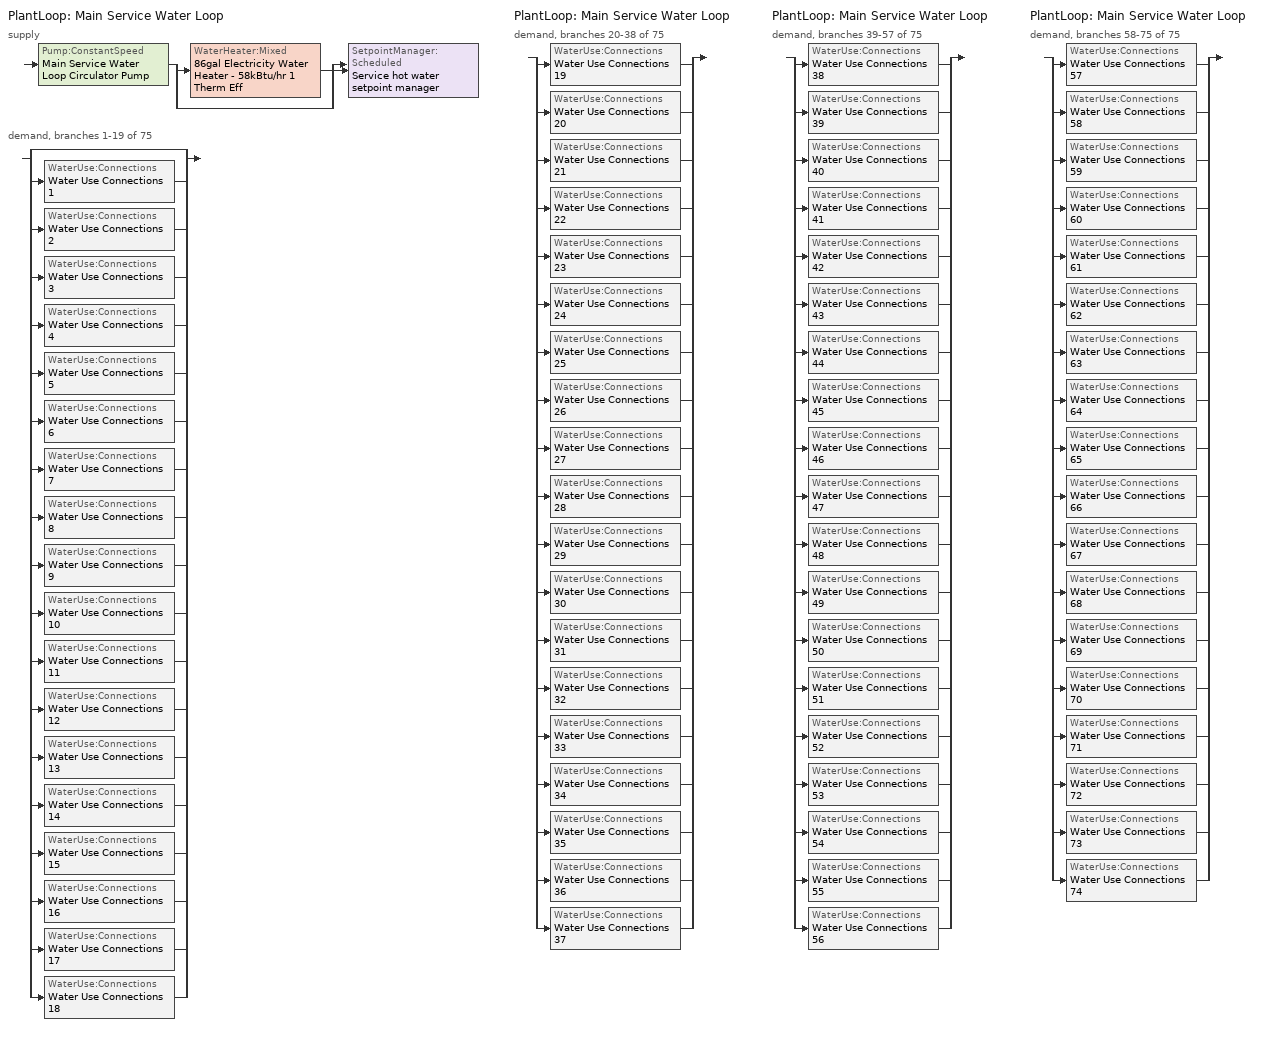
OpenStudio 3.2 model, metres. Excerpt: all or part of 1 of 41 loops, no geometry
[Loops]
PlantLoop 'Main Service Water Loop'
 supply: Pump:ConstantSpeed 'Main Service Water Loop Circulator Pump' > split
  | WaterHeater:Mixed '86gal Electricity Water Heater - 58kBtu/hr 1 Therm Eff'
  | bypass
  join > SetpointManager:Scheduled 'Service hot water setpoint manager'
 demand, branches 1-19 of 75: split
  | bypass
  | WaterUse:Connections 'Water Use Connections 1'
  | WaterUse:Connections 'Water Use Connections 2'
  | WaterUse:Connections 'Water Use Connections 3'
  | WaterUse:Connections 'Water Use Connections 4'
  | WaterUse:Connections 'Water Use Connections 5'
  | WaterUse:Connections 'Water Use Connections 6'
  | WaterUse:Connections 'Water Use Connections 7'
  | WaterUse:Connections 'Water Use Connections 8'
  | WaterUse:Connections 'Water Use Connections 9'
  | WaterUse:Connections 'Water Use Connections 10'
  | WaterUse:Connections 'Water Use Connections 11'
  | WaterUse:Connections 'Water Use Connections 12'
  | WaterUse:Connections 'Water Use Connections 13'
  | WaterUse:Connections 'Water Use Connections 14'
  | WaterUse:Connections 'Water Use Connections 15'
  | WaterUse:Connections 'Water Use Connections 16'
  | WaterUse:Connections 'Water Use Connections 17'
  | WaterUse:Connections 'Water Use Connections 18'
PlantLoop 'Main Service Water Loop'
 demand, branches 20-38 of 75: split
  | WaterUse:Connections 'Water Use Connections 19'
  | WaterUse:Connections 'Water Use Connections 20'
  | WaterUse:Connections 'Water Use Connections 21'
  | WaterUse:Connections 'Water Use Connections 22'
  | WaterUse:Connections 'Water Use Connections 23'
  | WaterUse:Connections 'Water Use Connections 24'
  | WaterUse:Connections 'Water Use Connections 25'
  | WaterUse:Connections 'Water Use Connections 26'
  | WaterUse:Connections 'Water Use Connections 27'
  | WaterUse:Connections 'Water Use Connections 28'
  | WaterUse:Connections 'Water Use Connections 29'
  | WaterUse:Connections 'Water Use Connections 30'
  | WaterUse:Connections 'Water Use Connections 31'
  | WaterUse:Connections 'Water Use Connections 32'
  | WaterUse:Connections 'Water Use Connections 33'
  | WaterUse:Connections 'Water Use Connections 34'
  | WaterUse:Connections 'Water Use Connections 35'
  | WaterUse:Connections 'Water Use Connections 36'
  | WaterUse:Connections 'Water Use Connections 37'
PlantLoop 'Main Service Water Loop'
 demand, branches 39-57 of 75: split
  | WaterUse:Connections 'Water Use Connections 38'
  | WaterUse:Connections 'Water Use Connections 39'
  | WaterUse:Connections 'Water Use Connections 40'
  | WaterUse:Connections 'Water Use Connections 41'
  | WaterUse:Connections 'Water Use Connections 42'
  | WaterUse:Connections 'Water Use Connections 43'
  | WaterUse:Connections 'Water Use Connections 44'
  | WaterUse:Connections 'Water Use Connections 45'
  | WaterUse:Connections 'Water Use Connections 46'
  | WaterUse:Connections 'Water Use Connections 47'
  | WaterUse:Connections 'Water Use Connections 48'
  | WaterUse:Connections 'Water Use Connections 49'
  | WaterUse:Connections 'Water Use Connections 50'
  | WaterUse:Connections 'Water Use Connections 51'
  | WaterUse:Connections 'Water Use Connections 52'
  | WaterUse:Connections 'Water Use Connections 53'
  | WaterUse:Connections 'Water Use Connections 54'
  | WaterUse:Connections 'Water Use Connections 55'
  | WaterUse:Connections 'Water Use Connections 56'
PlantLoop 'Main Service Water Loop'
 demand, branches 58-75 of 75: split
  | WaterUse:Connections 'Water Use Connections 57'
  | WaterUse:Connections 'Water Use Connections 58'
  | WaterUse:Connections 'Water Use Connections 59'
  | WaterUse:Connections 'Water Use Connections 60'
  | WaterUse:Connections 'Water Use Connections 61'
  | WaterUse:Connections 'Water Use Connections 62'
  | WaterUse:Connections 'Water Use Connections 63'
  | WaterUse:Connections 'Water Use Connections 64'
  | WaterUse:Connections 'Water Use Connections 65'
  | WaterUse:Connections 'Water Use Connections 66'
  | WaterUse:Connections 'Water Use Connections 67'
  | WaterUse:Connections 'Water Use Connections 68'
  | WaterUse:Connections 'Water Use Connections 69'
  | WaterUse:Connections 'Water Use Connections 70'
  | WaterUse:Connections 'Water Use Connections 71'
  | WaterUse:Connections 'Water Use Connections 72'
  | WaterUse:Connections 'Water Use Connections 73'
  | WaterUse:Connections 'Water Use Connections 74'
[PlantLoop]
Main Service Water Loop: Glycol Concentration=0; Maximum Loop Temperature {C}=60; Minimum Loop Temperature {C}=10; Plant Loop Volume {m3}=Autocalculate; Load Distribution Scheme=Optimal
[Sizing:Plant]
Main Service Water Loop: Loop Type=Heating; Design Loop Exit Temperature {C}=60; Loop Design Temperature Difference {deltaC}=5; Sizing Option=NonCoincident; Zone Timesteps in Averaging Window=1; Coincident Sizing Factor Mode=None
[SetpointManager:Scheduled]
Service hot water setpoint manager: Control Variable=Temperature; Schedule=Service Water Loop Temp - 140F
[Pump:ConstantSpeed]
Main Service Water Loop Circulator Pump: Rated Flow Rate {m3/s}=autosize; Rated Pump Head {Pa}=72039.3; Rated Power Consumption {W}=autosize; Motor Efficiency=0.7; Fraction of Motor Inefficiencies to Fluid Stream=0; Pump Control Type=Intermittent; Design Power Sizing Method=PowerPerFlowPerPressure; Design Electric Power per Unit Flow Rate {W/(m3/s)}=348701.1; Design Shaft Power per Unit Flow Rate per Unit Head {W-s/m3-Pa}=1.28205
[WaterHeater:Mixed]
86gal Electricity Water Heater - 58kBtu/hr 1 Therm Eff: Tank Volume {m3}=0.32496; Setpoint Temperature Schedule=Service Water Loop Temp - 140F; Deadband Temperature Difference {deltaC}=2; Maximum Temperature Limit {C}=60; Heater Control Type=Cycle; Heater Maximum Capacity {W}=16979.2; Heater Fuel Type=Electricity; Heater Thermal Efficiency=1; Off Cycle Parasitic Fuel Consumption Rate {W}=45.7902; Off Cycle Parasitic Fuel Type=Electricity; Off Cycle Parasitic Heat Fraction to Tank=0.8; On Cycle Parasitic Fuel Consumption Rate {W}=45.7902; On Cycle Parasitic Fuel Type=Electricity; On Cycle Parasitic Heat Fraction to Tank=0; Ambient Temperature Indicator=Schedule; Ambient Temperature Schedule=Water Heater Ambient Temp Schedule - 70.0f; Off Cycle Loss Coefficient to Ambient Temperature {W/K}=2.59457; On Cycle Loss Coefficient to Ambient Temperature {W/K}=2.59457; Use Side Effectiveness=1; Source Side Effectiveness=1; Use Side Design Flow Rate {m3/s}=autosize; Source Side Design Flow Rate {m3/s}=autosize; Indirect Water Heating Recovery Time {hr}=1.5; Source Side Flow Control Mode=IndirectHeatPrimarySetpoint
[WaterHeater:Sizing]
86gal Electricity Water Heater - 58kBtu/hr 1 Therm Eff: Design Mode=PeakDraw; Time Storage Can Meet Peak Draw {hr}=0.538503; Time for Tank Recovery {hr}=0; Nominal Tank Volume for Autosizing Plant Connections {m3}=1
[WaterUse:Connections] Drain Water Heat Exchanger Type=None; Drain Water Heat Exchanger Destination=Plant
Name | Water Use Equipment Name 1
Water Use Connections 1 | Floor 1 anesthesia Service Water Use 0.01gal/min
Water Use Connections 2 | Floor 1 bio haz Service Water Use 0.0gal/min
Water Use Connections 3 | Floor 1 cafe Service Water Use 0.03gal/min
Water Use Connections 4 | Floor 1 clean Service Water Use 0.0gal/min
Water Use Connections 5 | Floor 1 clean work Service Water Use 0.0gal/min
Water Use Connections 6 | Floor 1 dictation Service Water Use 0.0gal/min
Water Use Connections 7 | Floor 1 dressing room Service Water Use 0.0gal/min
Water Use Connections 8 | Floor 1 humid Service Water Use 0.0gal/min
Water Use Connections 9 | Floor 1 it room Service Water Use 0.0gal/min
Water Use Connections 10 | Floor 1 lounge Service Water Use 0.02gal/min
Water Use Connections 11 | Floor 1 med gas Service Water Use 0.0gal/min
Water Use Connections 12 | Floor 1 mri control room Service Water Use 0.01gal/min
Water Use Connections 13 | Floor 1 mri room Service Water Use 0.02gal/min
Water Use Connections 14 | Floor 1 nourishment Service Water Use 0.0gal/min
Water Use Connections 15 | Floor 1 nurse janitor Service Water Use 0.0gal/min
Water Use Connections 16 | Floor 1 nurse station Service Water Use 0.0gal/min
Water Use Connections 17 | Floor 1 office Service Water Use 0.02gal/min
Water Use Connections 18 | Floor 1 operating room 1 Service Water Use 0.05gal/min
Water Use Connections 19 | Floor 1 operating room 2 Service Water Use 0.06gal/min
Water Use Connections 20 | Floor 1 operating room 3 Service Water Use 0.06gal/min
Water Use Connections 21 | Floor 1 pre-op room 1 Service Water Use 0.01gal/min
Water Use Connections 22 | Floor 1 pre-op room 2 Service Water Use 0.01gal/min
Water Use Connections 23 | Floor 1 procedure room Service Water Use 0.03gal/min
Water Use Connections 24 | Floor 1 reception Service Water Use 0.04gal/min
Water Use Connections 25 | Floor 1 recovery room Service Water Use 0.04gal/min
Water Use Connections 26 | Floor 1 scheduling Service Water Use 0.0gal/min
Water Use Connections 27 | Floor 1 soil Service Water Use 0.0gal/min
Water Use Connections 28 | Floor 1 soil hold Service Water Use 0.0gal/min
Water Use Connections 29 | Floor 1 soil work Service Water Use 0.0gal/min
Water Use Connections 30 | Floor 1 step down Service Water Use 0.01gal/min
Water Use Connections 31 | Floor 1 sterile storage Service Water Use 0.01gal/min
Water Use Connections 32 | Floor 1 storage Service Water Use 0.02gal/min
Water Use Connections 33 | Floor 1 sub-sterile Service Water Use 0.0gal/min
Water Use Connections 34 | Floor 1 utility janitor Service Water Use 0.0gal/min
Water Use Connections 35 | Floor 1 utility room Service Water Use 0.01gal/min
Water Use Connections 36 | Floor 2 conference Service Water Use 0.02gal/min
Water Use Connections 37 | Floor 2 dictation Service Water Use 0.0gal/min
Water Use Connections 38 | Floor 2 exam 1 Service Water Use 0.01gal/min
Water Use Connections 39 | Floor 2 exam 2 Service Water Use 0.02gal/min
Water Use Connections 40 | Floor 2 exam 3 Service Water Use 0.03gal/min
Water Use Connections 41 | Floor 2 exam 4 Service Water Use 0.0gal/min
Water Use Connections 42 | Floor 2 exam 5 Service Water Use 0.01gal/min
Water Use Connections 43 | Floor 2 exam 6 Service Water Use 0.01gal/min
Water Use Connections 44 | Floor 2 exam 7 Service Water Use 0.03gal/min
Water Use Connections 45 | Floor 2 exam 8 Service Water Use 0.01gal/min
Water Use Connections 46 | Floor 2 exam 9 Service Water Use 0.01gal/min
Water Use Connections 47 | Floor 2 janitor Service Water Use 0.0gal/min
Water Use Connections 48 | Floor 2 lounge Service Water Use 0.0gal/min
Water Use Connections 49 | Floor 2 nurse station 1 Service Water Use 0.0gal/min
Water Use Connections 50 | Floor 2 nurse station 2 Service Water Use 0.0gal/min
Water Use Connections 51 | Floor 2 office Service Water Use 0.02gal/min
Water Use Connections 52 | Floor 2 reception Service Water Use 0.07gal/min
Water Use Connections 53 | Floor 2 scheduling 1 Service Water Use 0.01gal/min
Water Use Connections 54 | Floor 2 scheduling 2 Service Water Use 0.01gal/min
Water Use Connections 55 | Floor 2 storage 1 Service Water Use 0.0gal/min
Water Use Connections 56 | Floor 2 storage 2 Service Water Use 0.0gal/min
Water Use Connections 57 | Floor 2 storage 3 Service Water Use 0.0gal/min
Water Use Connections 58 | Floor 2 utility Service Water Use 0.0gal/min
Water Use Connections 59 | Floor 2 work Service Water Use 0.06gal/min
Water Use Connections 60 | Floor 2 x-ray Service Water Use 0.03gal/min
Water Use Connections 61 | Floor 3 dressing room Service Water Use 0.0gal/min
Water Use Connections 62 | Floor 3 humid Service Water Use 0.0gal/min
Water Use Connections 63 | Floor 3 janitor Service Water Use 0.0gal/min
Water Use Connections 64 | Floor 3 lounge Service Water Use 0.04gal/min
Water Use Connections 65 | Floor 3 office Service Water Use 0.11gal/min
Water Use Connections 66 | Floor 3 physical therapy 1 Service Water Use 0.02gal/min
Water Use Connections 67 | Floor 3 physical therapy 2 Service Water Use 0.01gal/min
Water Use Connections 68 | Floor 3 storage 1 Service Water Use 0.0gal/min
Water Use Connections 69 | Floor 3 storage 2 Service Water Use 0.0gal/min
Water Use Connections 70 | Floor 3 treatment Service Water Use 0.02gal/min
Water Use Connections 71 | Floor 3 undeveloped 1 Service Water Use 0.05gal/min
Water Use Connections 72 | Floor 3 undeveloped 2 Service Water Use 0.03gal/min
Water Use Connections 73 | Floor 3 utility Service Water Use 0.01gal/min
Water Use Connections 74 | Floor 3 work Service Water Use 0.02gal/min
[WaterUse:Equipment:Definition]
Name | Peak Flow Rate {m3/s} | Target Temperature Schedule | Sensible Fraction Schedule | Latent Fraction Schedule
Floor 1 anesthesia Service Water Use Def 0.01gal/min | 8.10126e-07 | Schedule Ruleset 5 | Schedule Ruleset 3 | Schedule Ruleset 4
Floor 1 bio haz Service Water Use Def 0.0gal/min | 8.4013e-08 | Schedule Ruleset 8 | Schedule Ruleset 6 | Schedule Ruleset 7
Floor 1 cafe Service Water Use Def 0.03gal/min | 1.88703e-06 | Schedule Ruleset 11 | Schedule Ruleset 9 | Schedule Ruleset 10
Floor 1 clean Service Water Use Def 0.0gal/min | 1.89214e-07 | Schedule Ruleset 14 | Schedule Ruleset 12 | Schedule Ruleset 13
Floor 1 clean work Service Water Use Def 0.0gal/min | 2.4778e-07 | Schedule Ruleset 17 | Schedule Ruleset 15 | Schedule Ruleset 16
Floor 1 dictation Service Water Use Def 0.0gal/min | 2.83359e-07 | Schedule Ruleset 20 | Schedule Ruleset 18 | Schedule Ruleset 19
Floor 1 dressing room Service Water Use Def 0.0gal/min | 1.012e-07 | Schedule Ruleset 23 | Schedule Ruleset 21 | Schedule Ruleset 22
Floor 1 humid Service Water Use Def 0.0gal/min | 1.2144e-07 | Schedule Ruleset 26 | Schedule Ruleset 24 | Schedule Ruleset 25
Floor 1 it room Service Water Use Def 0.0gal/min | 2.51875e-07 | Schedule Ruleset 29 | Schedule Ruleset 27 | Schedule Ruleset 28
Floor 1 lounge Service Water Use Def 0.02gal/min | 1.08006e-06 | Schedule Ruleset 32 | Schedule Ruleset 30 | Schedule Ruleset 31
Floor 1 med gas Service Water Use Def 0.0gal/min | 8.4013e-08 | Schedule Ruleset 35 | Schedule Ruleset 33 | Schedule Ruleset 34
Floor 1 mri control room Service Water Use Def 0.01gal/min | 3.77812e-07 | Schedule Ruleset 38 | Schedule Ruleset 36 | Schedule Ruleset 37
Floor 1 mri room Service Water Use Def 0.02gal/min | 9.89509e-07 | Schedule Ruleset 41 | Schedule Ruleset 39 | Schedule Ruleset 40
Floor 1 nourishment Service Water Use Def 0.0gal/min | 2.05315e-07 | Schedule Ruleset 44 | Schedule Ruleset 42 | Schedule Ruleset 43
Floor 1 nurse janitor Service Water Use Def 0.0gal/min | 8.10125e-08 | Schedule Ruleset 47 | Schedule Ruleset 45 | Schedule Ruleset 46
Floor 1 nurse station Service Water Use Def 0.0gal/min | 2.94435e-07 | Schedule Ruleset 50 | Schedule Ruleset 48 | Schedule Ruleset 49
Floor 1 office Service Water Use Def 0.02gal/min | 1.08621e-06 | Schedule Ruleset 53 | Schedule Ruleset 51 | Schedule Ruleset 52
Floor 1 operating room 1 Service Water Use Def 0.05gal/min | 3.45054e-06 | Schedule Ruleset 56 | Schedule Ruleset 54 | Schedule Ruleset 55
Floor 1 operating room 2 Service Water Use Def 0.06gal/min | 3.60056e-06 | Schedule Ruleset 59 | Schedule Ruleset 57 | Schedule Ruleset 58
Floor 1 operating room 3 Service Water Use Def 0.06gal/min | 3.57055e-06 | Schedule Ruleset 62 | Schedule Ruleset 60 | Schedule Ruleset 61
Floor 1 pre-op room 1 Service Water Use Def 0.01gal/min | 4.25039e-07 | Schedule Ruleset 65 | Schedule Ruleset 63 | Schedule Ruleset 64
Floor 1 pre-op room 2 Service Water Use Def 0.01gal/min | 7.60123e-07 | Schedule Ruleset 68 | Schedule Ruleset 66 | Schedule Ruleset 67
Floor 1 procedure room Service Water Use Def 0.03gal/min | 2.13783e-06 | Schedule Ruleset 71 | Schedule Ruleset 69 | Schedule Ruleset 70
Floor 1 reception Service Water Use Def 0.04gal/min | 2.29435e-06 | Schedule Ruleset 74 | Schedule Ruleset 72 | Schedule Ruleset 73
Floor 1 recovery room Service Water Use Def 0.04gal/min | 2.42879e-06 | Schedule Ruleset 77 | Schedule Ruleset 75 | Schedule Ruleset 76
Floor 1 scheduling Service Water Use Def 0.0gal/min | 2.67617e-07 | Schedule Ruleset 80 | Schedule Ruleset 78 | Schedule Ruleset 79
Floor 1 soil Service Water Use Def 0.0gal/min | 1.89214e-07 | Schedule Ruleset 83 | Schedule Ruleset 81 | Schedule Ruleset 82
Floor 1 soil hold Service Water Use Def 0.0gal/min | 8.40951e-08 | Schedule Ruleset 86 | Schedule Ruleset 84 | Schedule Ruleset 85
Floor 1 soil work Service Water Use Def 0.0gal/min | 2.70306e-07 | Schedule Ruleset 89 | Schedule Ruleset 87 | Schedule Ruleset 88
Floor 1 step down Service Water Use Def 0.01gal/min | 9.0005e-07 | Schedule Ruleset 92 | Schedule Ruleset 90 | Schedule Ruleset 91
Floor 1 sterile storage Service Water Use Def 0.01gal/min | 5.94092e-07 | Schedule Ruleset 95 | Schedule Ruleset 93 | Schedule Ruleset 94
Floor 1 storage Service Water Use Def 0.02gal/min | 1.38021e-06 | Schedule Ruleset 98 | Schedule Ruleset 96 | Schedule Ruleset 97
Floor 1 sub-sterile Service Water Use Def 0.0gal/min | 2.94046e-07 | Schedule Ruleset 101 | Schedule Ruleset 99 | Schedule Ruleset 100
Floor 1 utility janitor Service Water Use Def 0.0gal/min | 6.30098e-08 | Schedule Ruleset 104 | Schedule Ruleset 102 | Schedule Ruleset 103
Floor 1 utility room Service Water Use Def 0.01gal/min | 5.40084e-07 | Schedule Ruleset 107 | Schedule Ruleset 105 | Schedule Ruleset 106
Floor 2 conference Service Water Use Def 0.02gal/min | 1.51454e-06 | Schedule Ruleset 110 | Schedule Ruleset 108 | Schedule Ruleset 109
Floor 2 dictation Service Water Use Def 0.0gal/min | 1.57422e-07 | Schedule Ruleset 113 | Schedule Ruleset 111 | Schedule Ruleset 112
Floor 2 exam 1 Service Water Use Def 0.01gal/min | 8.09598e-07 | Schedule Ruleset 116 | Schedule Ruleset 114 | Schedule Ruleset 115
Floor 2 exam 2 Service Water Use Def 0.02gal/min | 1.2144e-06 | Schedule Ruleset 119 | Schedule Ruleset 117 | Schedule Ruleset 118
Floor 2 exam 3 Service Water Use Def 0.03gal/min | 1.6192e-06 | Schedule Ruleset 122 | Schedule Ruleset 120 | Schedule Ruleset 121
Floor 2 exam 4 Service Water Use Def 0.0gal/min | 1.88906e-07 | Schedule Ruleset 125 | Schedule Ruleset 123 | Schedule Ruleset 124
Floor 2 exam 5 Service Water Use Def 0.01gal/min | 7.87109e-07 | Schedule Ruleset 128 | Schedule Ruleset 126 | Schedule Ruleset 127
Floor 2 exam 6 Service Water Use Def 0.01gal/min | 5.05999e-07 | Schedule Ruleset 131 | Schedule Ruleset 129 | Schedule Ruleset 130
Floor 2 exam 7 Service Water Use Def 0.03gal/min | 1.78112e-06 | Schedule Ruleset 134 | Schedule Ruleset 132 | Schedule Ruleset 133
Floor 2 exam 8 Service Water Use Def 0.01gal/min | 6.07199e-07 | Schedule Ruleset 137 | Schedule Ruleset 135 | Schedule Ruleset 136
Floor 2 exam 9 Service Water Use Def 0.01gal/min | 8.90558e-07 | Schedule Ruleset 140 | Schedule Ruleset 138 | Schedule Ruleset 139
Floor 2 janitor Service Water Use Def 0.0gal/min | 9.45146e-08 | Schedule Ruleset 143 | Schedule Ruleset 141 | Schedule Ruleset 142
Floor 2 lounge Service Water Use Def 0.0gal/min | 2.40013e-07 | Schedule Ruleset 146 | Schedule Ruleset 144 | Schedule Ruleset 145
Floor 2 nurse station 1 Service Water Use Def 0.0gal/min | 1.69216e-07 | Schedule Ruleset 149 | Schedule Ruleset 147 | Schedule Ruleset 148
Floor 2 nurse station 2 Service Water Use Def 0.0gal/min | 2.03059e-07 | Schedule Ruleset 152 | Schedule Ruleset 150 | Schedule Ruleset 151
Floor 2 office Service Water Use Def 0.02gal/min | 1.25937e-06 | Schedule Ruleset 155 | Schedule Ruleset 153 | Schedule Ruleset 154
Floor 2 reception Service Water Use Def 0.07gal/min | 4.43545e-06 | Schedule Ruleset 158 | Schedule Ruleset 156 | Schedule Ruleset 157
Floor 2 scheduling 1 Service Water Use Def 0.01gal/min | 7.28638e-07 | Schedule Ruleset 161 | Schedule Ruleset 159 | Schedule Ruleset 160
Floor 2 scheduling 2 Service Water Use Def 0.01gal/min | 7.69118e-07 | Schedule Ruleset 164 | Schedule Ruleset 162 | Schedule Ruleset 163
Floor 2 storage 1 Service Water Use Def 0.0gal/min | 8.4013e-08 | Schedule Ruleset 167 | Schedule Ruleset 165 | Schedule Ruleset 166
Floor 2 storage 2 Service Water Use Def 0.0gal/min | 1.80028e-07 | Schedule Ruleset 170 | Schedule Ruleset 168 | Schedule Ruleset 169
Floor 2 storage 3 Service Water Use Def 0.0gal/min | 2.16033e-07 | Schedule Ruleset 173 | Schedule Ruleset 171 | Schedule Ruleset 172
Floor 2 utility Service Water Use Def 0.0gal/min | 1.89029e-07 | Schedule Ruleset 176 | Schedule Ruleset 174 | Schedule Ruleset 175
Floor 2 work Service Water Use Def 0.06gal/min | 3.80061e-06 | Schedule Ruleset 179 | Schedule Ruleset 177 | Schedule Ruleset 178
Floor 2 x-ray Service Water Use Def 0.03gal/min | 2.024e-06 | Schedule Ruleset 182 | Schedule Ruleset 180 | Schedule Ruleset 181
Floor 3 dressing room Service Water Use Def 0.0gal/min | 9.44531e-08 | Schedule Ruleset 185 | Schedule Ruleset 183 | Schedule Ruleset 184
Floor 3 humid Service Water Use Def 0.0gal/min | 2.42879e-07 | Schedule Ruleset 188 | Schedule Ruleset 186 | Schedule Ruleset 187
Floor 3 janitor Service Water Use Def 0.0gal/min | 9.45146e-08 | Schedule Ruleset 191 | Schedule Ruleset 189 | Schedule Ruleset 190
Floor 3 lounge Service Water Use Def 0.04gal/min | 2.27713e-06 | Schedule Ruleset 194 | Schedule Ruleset 192 | Schedule Ruleset 193
Floor 3 office Service Water Use Def 0.11gal/min | 6.82761e-06 | Schedule Ruleset 197 | Schedule Ruleset 195 | Schedule Ruleset 196
Floor 3 physical therapy 1 Service Water Use Def 0.02gal/min | 1.46654e-06 | Schedule Ruleset 200 | Schedule Ruleset 198 | Schedule Ruleset 199
Floor 3 physical therapy 2 Service Water Use Def 0.01gal/min | 6.67838e-07 | Schedule Ruleset 203 | Schedule Ruleset 201 | Schedule Ruleset 202
Floor 3 storage 1 Service Water Use Def 0.0gal/min | 1.62025e-07 | Schedule Ruleset 206 | Schedule Ruleset 204 | Schedule Ruleset 205
Floor 3 storage 2 Service Water Use Def 0.0gal/min | 1.2602e-07 | Schedule Ruleset 209 | Schedule Ruleset 207 | Schedule Ruleset 208
Floor 3 treatment Service Water Use Def 0.02gal/min | 1.07047e-06 | Schedule Ruleset 212 | Schedule Ruleset 210 | Schedule Ruleset 211
Floor 3 undeveloped 1 Service Water Use Def 0.05gal/min | 3.40253e-06 | Schedule Ruleset 215 | Schedule Ruleset 213 | Schedule Ruleset 214
Floor 3 undeveloped 2 Service Water Use Def 0.03gal/min | 1.72827e-06 | Schedule Ruleset 218 | Schedule Ruleset 216 | Schedule Ruleset 217
Floor 3 utility Service Water Use Def 0.01gal/min | 3.2405e-07 | Schedule Ruleset 221 | Schedule Ruleset 219 | Schedule Ruleset 220
Floor 3 work Service Water Use Def 0.02gal/min | 1.29086e-06 | Schedule Ruleset 224 | Schedule Ruleset 222 | Schedule Ruleset 223
[WaterUse:Equipment]
Name | Water Use Equipment Definition | Space | Flow Rate Fraction Schedule
Floor 1 anesthesia Service Water Use 0.01gal/min | Floor 1 anesthesia Service Water Use Def 0.01gal/min | Floor 1 Anesthesia | NECB-H-Service Water Heating
Floor 1 bio haz Service Water Use 0.0gal/min | Floor 1 bio haz Service Water Use Def 0.0gal/min | Floor 1 Bio Haz | NECB-E-Service Water Heating
Floor 1 cafe Service Water Use 0.03gal/min | Floor 1 cafe Service Water Use Def 0.03gal/min | Floor 1 Cafe | NECB-B-Service Water Heating
Floor 1 clean Service Water Use 0.0gal/min | Floor 1 clean Service Water Use Def 0.0gal/min | Floor 1 Clean | NECB-C-Service Water Heating
Floor 1 clean work Service Water Use 0.0gal/min | Floor 1 clean work Service Water Use Def 0.0gal/min | Floor 1 Clean Work | NECB-C-Service Water Heating
Floor 1 dictation Service Water Use 0.0gal/min | Floor 1 dictation Service Water Use Def 0.0gal/min | Floor 1 Dictation | NECB-A-Service Water Heating
Floor 1 dressing room Service Water Use 0.0gal/min | Floor 1 dressing room Service Water Use Def 0.0gal/min | Floor 1 Dressing Room | NECB-A-Service Water Heating
Floor 1 humid Service Water Use 0.0gal/min | Floor 1 humid Service Water Use Def 0.0gal/min | Floor 1 Humid | NECB-A-Service Water Heating
Floor 1 it room Service Water Use 0.0gal/min | Floor 1 it room Service Water Use Def 0.0gal/min | Floor 1 IT Room | NECB-A-Service Water Heating
Floor 1 lounge Service Water Use 0.02gal/min | Floor 1 lounge Service Water Use Def 0.02gal/min | Floor 1 Lounge | NECB-B-Service Water Heating
Floor 1 med gas Service Water Use 0.0gal/min | Floor 1 med gas Service Water Use Def 0.0gal/min | Floor 1 Med Gas | NECB-E-Service Water Heating
Floor 1 mri control room Service Water Use 0.01gal/min | Floor 1 mri control room Service Water Use Def 0.01gal/min | Floor 1 MRI Control Room | NECB-H-Service Water Heating
Floor 1 mri room Service Water Use 0.02gal/min | Floor 1 mri room Service Water Use Def 0.02gal/min | Floor 1 MRI Room | NECB-H-Service Water Heating
Floor 1 nourishment Service Water Use 0.0gal/min | Floor 1 nourishment Service Water Use Def 0.0gal/min | Floor 1 Nourishment | NECB-H-Service Water Heating
Floor 1 nurse janitor Service Water Use 0.0gal/min | Floor 1 nurse janitor Service Water Use Def 0.0gal/min | Floor 1 Nurse Janitor | NECB-E-Service Water Heating
Floor 1 nurse station Service Water Use 0.0gal/min | Floor 1 nurse station Service Water Use Def 0.0gal/min | Floor 1 Nurse Station | NECB-H-Service Water Heating
Floor 1 office Service Water Use 0.02gal/min | Floor 1 office Service Water Use Def 0.02gal/min | Floor 1 Office | NECB-A-Service Water Heating
Floor 1 operating room 1 Service Water Use 0.05gal/min | Floor 1 operating room 1 Service Water Use Def 0.05gal/min | Floor 1 Operating Room 1 | NECB-H-Service Water Heating
Floor 1 operating room 2 Service Water Use 0.06gal/min | Floor 1 operating room 2 Service Water Use Def 0.06gal/min | Floor 1 Operating Room 2 | NECB-H-Service Water Heating
Floor 1 operating room 3 Service Water Use 0.06gal/min | Floor 1 operating room 3 Service Water Use Def 0.06gal/min | Floor 1 Operating Room 3 | NECB-H-Service Water Heating
Floor 1 pre-op room 1 Service Water Use 0.01gal/min | Floor 1 pre-op room 1 Service Water Use Def 0.01gal/min | Floor 1 Pre-Op Room 1 | NECB-H-Service Water Heating
Floor 1 pre-op room 2 Service Water Use 0.01gal/min | Floor 1 pre-op room 2 Service Water Use Def 0.01gal/min | Floor 1 Pre-Op Room 2 | NECB-H-Service Water Heating
Floor 1 procedure room Service Water Use 0.03gal/min | Floor 1 procedure room Service Water Use Def 0.03gal/min | Floor 1 Procedure Room | NECB-H-Service Water Heating
Floor 1 reception Service Water Use 0.04gal/min | Floor 1 reception Service Water Use Def 0.04gal/min | Floor 1 Reception | NECB-C-Service Water Heating
Floor 1 recovery room Service Water Use 0.04gal/min | Floor 1 recovery room Service Water Use Def 0.04gal/min | Floor 1 Recovery Room | NECB-H-Service Water Heating
Floor 1 scheduling Service Water Use 0.0gal/min | Floor 1 scheduling Service Water Use Def 0.0gal/min | Floor 1 Scheduling | NECB-A-Service Water Heating
Floor 1 soil Service Water Use 0.0gal/min | Floor 1 soil Service Water Use Def 0.0gal/min | Floor 1 Soil | NECB-C-Service Water Heating
Floor 1 soil hold Service Water Use 0.0gal/min | Floor 1 soil hold Service Water Use Def 0.0gal/min | Floor 1 Soil Hold | NECB-C-Service Water Heating
Floor 1 soil work Service Water Use 0.0gal/min | Floor 1 soil work Service Water Use Def 0.0gal/min | Floor 1 Soil Work | NECB-C-Service Water Heating
Floor 1 step down Service Water Use 0.01gal/min | Floor 1 step down Service Water Use Def 0.01gal/min | Floor 1 Step Down | NECB-B-Service Water Heating
Floor 1 sterile storage Service Water Use 0.01gal/min | Floor 1 sterile storage Service Water Use Def 0.01gal/min | Floor 1 Sterile Storage | NECB-E-Service Water Heating
Floor 1 storage Service Water Use 0.02gal/min | Floor 1 storage Service Water Use Def 0.02gal/min | Floor 1 Storage | NECB-E-Service Water Heating
Floor 1 sub-sterile Service Water Use 0.0gal/min | Floor 1 sub-sterile Service Water Use Def 0.0gal/min | Floor 1 Sub-Sterile | NECB-E-Service Water Heating
Floor 1 utility janitor Service Water Use 0.0gal/min | Floor 1 utility janitor Service Water Use Def 0.0gal/min | Floor 1 Utility Janitor | NECB-E-Service Water Heating
Floor 1 utility room Service Water Use 0.01gal/min | Floor 1 utility room Service Water Use Def 0.01gal/min | Floor 1 Utility Room | NECB-E-Service Water Heating
Floor 2 conference Service Water Use 0.02gal/min | Floor 2 conference Service Water Use Def 0.02gal/min | Floor 2 Conference | NECB-C-Service Water Heating
Floor 2 dictation Service Water Use 0.0gal/min | Floor 2 dictation Service Water Use Def 0.0gal/min | Floor 2 Dictation | NECB-A-Service Water Heating
Floor 2 exam 1 Service Water Use 0.01gal/min | Floor 2 exam 1 Service Water Use Def 0.01gal/min | Floor 2 Exam 1 | NECB-C-Service Water Heating
Floor 2 exam 2 Service Water Use 0.02gal/min | Floor 2 exam 2 Service Water Use Def 0.02gal/min | Floor 2 Exam 2 | NECB-C-Service Water Heating
Floor 2 exam 3 Service Water Use 0.03gal/min | Floor 2 exam 3 Service Water Use Def 0.03gal/min | Floor 2 Exam 3 | NECB-C-Service Water Heating
Floor 2 exam 4 Service Water Use 0.0gal/min | Floor 2 exam 4 Service Water Use Def 0.0gal/min | Floor 2 Exam 4 | NECB-C-Service Water Heating
Floor 2 exam 5 Service Water Use 0.01gal/min | Floor 2 exam 5 Service Water Use Def 0.01gal/min | Floor 2 Exam 5 | NECB-C-Service Water Heating
Floor 2 exam 6 Service Water Use 0.01gal/min | Floor 2 exam 6 Service Water Use Def 0.01gal/min | Floor 2 Exam 6 | NECB-C-Service Water Heating
Floor 2 exam 7 Service Water Use 0.03gal/min | Floor 2 exam 7 Service Water Use Def 0.03gal/min | Floor 2 Exam 7 | NECB-C-Service Water Heating
Floor 2 exam 8 Service Water Use 0.01gal/min | Floor 2 exam 8 Service Water Use Def 0.01gal/min | Floor 2 Exam 8 | NECB-C-Service Water Heating
Floor 2 exam 9 Service Water Use 0.01gal/min | Floor 2 exam 9 Service Water Use Def 0.01gal/min | Floor 2 Exam 9 | NECB-C-Service Water Heating
Floor 2 janitor Service Water Use 0.0gal/min | Floor 2 janitor Service Water Use Def 0.0gal/min | Floor 2 Janitor | NECB-E-Service Water Heating
Floor 2 lounge Service Water Use 0.0gal/min | Floor 2 lounge Service Water Use Def 0.0gal/min | Floor 2 Lounge | NECB-B-Service Water Heating
Floor 2 nurse station 1 Service Water Use 0.0gal/min | Floor 2 nurse station 1 Service Water Use Def 0.0gal/min | Floor 2 Nurse Station 1 | NECB-H-Service Water Heating
Floor 2 nurse station 2 Service Water Use 0.0gal/min | Floor 2 nurse station 2 Service Water Use Def 0.0gal/min | Floor 2 Nurse Station 2 | NECB-H-Service Water Heating
Floor 2 office Service Water Use 0.02gal/min | Floor 2 office Service Water Use Def 0.02gal/min | Floor 2 Office | NECB-A-Service Water Heating
Floor 2 reception Service Water Use 0.07gal/min | Floor 2 reception Service Water Use Def 0.07gal/min | Floor 2 Reception | NECB-C-Service Water Heating
Floor 2 scheduling 1 Service Water Use 0.01gal/min | Floor 2 scheduling 1 Service Water Use Def 0.01gal/min | Floor 2 Scheduling 1 | NECB-A-Service Water Heating
Floor 2 scheduling 2 Service Water Use 0.01gal/min | Floor 2 scheduling 2 Service Water Use Def 0.01gal/min | Floor 2 Scheduling 2 | NECB-A-Service Water Heating
Floor 2 storage 1 Service Water Use 0.0gal/min | Floor 2 storage 1 Service Water Use Def 0.0gal/min | Floor 2 Storage 1 | NECB-E-Service Water Heating
Floor 2 storage 2 Service Water Use 0.0gal/min | Floor 2 storage 2 Service Water Use Def 0.0gal/min | Floor 2 Storage 2 | NECB-E-Service Water Heating
Floor 2 storage 3 Service Water Use 0.0gal/min | Floor 2 storage 3 Service Water Use Def 0.0gal/min | Floor 2 Storage 3 | NECB-E-Service Water Heating
Floor 2 utility Service Water Use 0.0gal/min | Floor 2 utility Service Water Use Def 0.0gal/min | Floor 2 Utility | NECB-E-Service Water Heating
Floor 2 work Service Water Use 0.06gal/min | Floor 2 work Service Water Use Def 0.06gal/min | Floor 2 Work | NECB-A-Service Water Heating
Floor 2 x-ray Service Water Use 0.03gal/min | Floor 2 x-ray Service Water Use Def 0.03gal/min | Floor 2 X-Ray | NECB-H-Service Water Heating
Floor 3 dressing room Service Water Use 0.0gal/min | Floor 3 dressing room Service Water Use Def 0.0gal/min | Floor 3 Dressing Room | NECB-A-Service Water Heating
Floor 3 humid Service Water Use 0.0gal/min | Floor 3 humid Service Water Use Def 0.0gal/min | Floor 3 Humid | NECB-A-Service Water Heating
Floor 3 janitor Service Water Use 0.0gal/min | Floor 3 janitor Service Water Use Def 0.0gal/min | Floor 3 Janitor | NECB-E-Service Water Heating
Floor 3 lounge Service Water Use 0.04gal/min | Floor 3 lounge Service Water Use Def 0.04gal/min | Floor 3 Lounge | NECB-B-Service Water Heating
Floor 3 office Service Water Use 0.11gal/min | Floor 3 office Service Water Use Def 0.11gal/min | Floor 3 Office | NECB-A-Service Water Heating
Floor 3 physical therapy 1 Service Water Use 0.02gal/min | Floor 3 physical therapy 1 Service Water Use Def 0.02gal/min | Floor 3 Physical Therapy 1 | NECB-C-Service Water Heating
Floor 3 physical therapy 2 Service Water Use 0.01gal/min | Floor 3 physical therapy 2 Service Water Use Def 0.01gal/min | Floor 3 Physical Therapy 2 | NECB-C-Service Water Heating
Floor 3 storage 1 Service Water Use 0.0gal/min | Floor 3 storage 1 Service Water Use Def 0.0gal/min | Floor 3 Storage 1 | NECB-E-Service Water Heating
Floor 3 storage 2 Service Water Use 0.0gal/min | Floor 3 storage 2 Service Water Use Def 0.0gal/min | Floor 3 Storage 2 | NECB-E-Service Water Heating
Floor 3 treatment Service Water Use 0.02gal/min | Floor 3 treatment Service Water Use Def 0.02gal/min | Floor 3 Treatment | NECB-C-Service Water Heating
Floor 3 undeveloped 1 Service Water Use 0.05gal/min | Floor 3 undeveloped 1 Service Water Use Def 0.05gal/min | Floor 3 Undeveloped 1 | NECB-E-Service Water Heating
Floor 3 undeveloped 2 Service Water Use 0.03gal/min | Floor 3 undeveloped 2 Service Water Use Def 0.03gal/min | Floor 3 Undeveloped 2 | NECB-E-Service Water Heating
Floor 3 utility Service Water Use 0.01gal/min | Floor 3 utility Service Water Use Def 0.01gal/min | Floor 3 Utility | NECB-E-Service Water Heating
Floor 3 work Service Water Use 0.02gal/min | Floor 3 work Service Water Use Def 0.02gal/min | Floor 3 Work | NECB-A-Service Water Heating
[Schedule:Ruleset]
Name | Default Day Schedule
Service Water Loop Temp - 140F | Service Water Loop Temp - 140F Default
Water Heater Ambient Temp Schedule - 70.0f | Water Heater Ambient Temp Schedule - 70.0f Default
Schedule Ruleset 3 | Schedule Day 8
Schedule Ruleset 4 | Schedule Day 9
Schedule Ruleset 5 | Schedule Day 10
NECB-H-Service Water Heating | NECB-H-Service Water Heating Default
Schedule Ruleset 6 | Schedule Day 11
Schedule Ruleset 7 | Schedule Day 12
Schedule Ruleset 8 | Schedule Day 13
NECB-E-Service Water Heating | NECB-E-Service Water Heating Default
Schedule Ruleset 9 | Schedule Day 14
Schedule Ruleset 10 | Schedule Day 15
Schedule Ruleset 11 | Schedule Day 16
NECB-B-Service Water Heating | NECB-B-Service Water Heating Default
Schedule Ruleset 12 | Schedule Day 17
Schedule Ruleset 13 | Schedule Day 18
Schedule Ruleset 14 | Schedule Day 19
NECB-C-Service Water Heating | NECB-C-Service Water Heating Default
Schedule Ruleset 15 | Schedule Day 20
Schedule Ruleset 16 | Schedule Day 21
Schedule Ruleset 17 | Schedule Day 22
Schedule Ruleset 18 | Schedule Day 23
Schedule Ruleset 19 | Schedule Day 24
Schedule Ruleset 20 | Schedule Day 25
NECB-A-Service Water Heating | NECB-A-Service Water Heating Default
Schedule Ruleset 21 | Schedule Day 26
Schedule Ruleset 22 | Schedule Day 27
Schedule Ruleset 23 | Schedule Day 28
Schedule Ruleset 24 | Schedule Day 29
Schedule Ruleset 25 | Schedule Day 30
Schedule Ruleset 26 | Schedule Day 31
Schedule Ruleset 27 | Schedule Day 32
Schedule Ruleset 28 | Schedule Day 33
Schedule Ruleset 29 | Schedule Day 34
Schedule Ruleset 30 | Schedule Day 35
Schedule Ruleset 31 | Schedule Day 36
Schedule Ruleset 32 | Schedule Day 37
Schedule Ruleset 33 | Schedule Day 38
Schedule Ruleset 34 | Schedule Day 39
Schedule Ruleset 35 | Schedule Day 40
Schedule Ruleset 36 | Schedule Day 41
Schedule Ruleset 37 | Schedule Day 42
Schedule Ruleset 38 | Schedule Day 43
Schedule Ruleset 39 | Schedule Day 44
Schedule Ruleset 40 | Schedule Day 45
Schedule Ruleset 41 | Schedule Day 46
Schedule Ruleset 42 | Schedule Day 47
Schedule Ruleset 43 | Schedule Day 48
Schedule Ruleset 44 | Schedule Day 49
Schedule Ruleset 45 | Schedule Day 50
Schedule Ruleset 46 | Schedule Day 51
Schedule Ruleset 47 | Schedule Day 52
Schedule Ruleset 48 | Schedule Day 53
Schedule Ruleset 49 | Schedule Day 54
Schedule Ruleset 50 | Schedule Day 55
Schedule Ruleset 51 | Schedule Day 56
Schedule Ruleset 52 | Schedule Day 57
Schedule Ruleset 53 | Schedule Day 58
Schedule Ruleset 54 | Schedule Day 59
Schedule Ruleset 55 | Schedule Day 60
Schedule Ruleset 56 | Schedule Day 61
Schedule Ruleset 57 | Schedule Day 62
Schedule Ruleset 58 | Schedule Day 63
Schedule Ruleset 59 | Schedule Day 64
Schedule Ruleset 60 | Schedule Day 65
Schedule Ruleset 61 | Schedule Day 66
Schedule Ruleset 62 | Schedule Day 67
Schedule Ruleset 63 | Schedule Day 68
Schedule Ruleset 64 | Schedule Day 69
Schedule Ruleset 65 | Schedule Day 70
Schedule Ruleset 66 | Schedule Day 71
Schedule Ruleset 67 | Schedule Day 72
Schedule Ruleset 68 | Schedule Day 73
Schedule Ruleset 69 | Schedule Day 74
Schedule Ruleset 70 | Schedule Day 75
Schedule Ruleset 71 | Schedule Day 76
Schedule Ruleset 72 | Schedule Day 77
Schedule Ruleset 73 | Schedule Day 78
Schedule Ruleset 74 | Schedule Day 79
Schedule Ruleset 75 | Schedule Day 80
Schedule Ruleset 76 | Schedule Day 81
Schedule Ruleset 77 | Schedule Day 82
Schedule Ruleset 78 | Schedule Day 83
Schedule Ruleset 79 | Schedule Day 84
Schedule Ruleset 80 | Schedule Day 85
Schedule Ruleset 81 | Schedule Day 86
Schedule Ruleset 82 | Schedule Day 87
Schedule Ruleset 83 | Schedule Day 88
Schedule Ruleset 84 | Schedule Day 89
Schedule Ruleset 85 | Schedule Day 90
Schedule Ruleset 86 | Schedule Day 91
Schedule Ruleset 87 | Schedule Day 92
Schedule Ruleset 88 | Schedule Day 93
Schedule Ruleset 89 | Schedule Day 94
Schedule Ruleset 90 | Schedule Day 95
Schedule Ruleset 91 | Schedule Day 96
Schedule Ruleset 92 | Schedule Day 97
Schedule Ruleset 93 | Schedule Day 98
Schedule Ruleset 94 | Schedule Day 99
Schedule Ruleset 95 | Schedule Day 100
Schedule Ruleset 96 | Schedule Day 101
Schedule Ruleset 97 | Schedule Day 102
Schedule Ruleset 98 | Schedule Day 103
Schedule Ruleset 99 | Schedule Day 104
Schedule Ruleset 100 | Schedule Day 105
Schedule Ruleset 101 | Schedule Day 106
Schedule Ruleset 102 | Schedule Day 107
Schedule Ruleset 103 | Schedule Day 108
Schedule Ruleset 104 | Schedule Day 109
Schedule Ruleset 105 | Schedule Day 110
Schedule Ruleset 106 | Schedule Day 111
Schedule Ruleset 107 | Schedule Day 112
Schedule Ruleset 108 | Schedule Day 113
Schedule Ruleset 109 | Schedule Day 114
Schedule Ruleset 110 | Schedule Day 115
Schedule Ruleset 111 | Schedule Day 116
Schedule Ruleset 112 | Schedule Day 117
Schedule Ruleset 113 | Schedule Day 118
Schedule Ruleset 114 | Schedule Day 119
Schedule Ruleset 115 | Schedule Day 120
Schedule Ruleset 116 | Schedule Day 121
Schedule Ruleset 117 | Schedule Day 122
Schedule Ruleset 118 | Schedule Day 123
Schedule Ruleset 119 | Schedule Day 124
Schedule Ruleset 120 | Schedule Day 125
Schedule Ruleset 121 | Schedule Day 126
Schedule Ruleset 122 | Schedule Day 127
Schedule Ruleset 123 | Schedule Day 128
Schedule Ruleset 124 | Schedule Day 129
Schedule Ruleset 125 | Schedule Day 130
Schedule Ruleset 126 | Schedule Day 131
Schedule Ruleset 127 | Schedule Day 132
Schedule Ruleset 128 | Schedule Day 133
Schedule Ruleset 129 | Schedule Day 134
Schedule Ruleset 130 | Schedule Day 135
Schedule Ruleset 131 | Schedule Day 136
Schedule Ruleset 132 | Schedule Day 137
Schedule Ruleset 133 | Schedule Day 138
Schedule Ruleset 134 | Schedule Day 139
Schedule Ruleset 135 | Schedule Day 140
Schedule Ruleset 136 | Schedule Day 141
Schedule Ruleset 137 | Schedule Day 142
Schedule Ruleset 138 | Schedule Day 143
Schedule Ruleset 139 | Schedule Day 144
Schedule Ruleset 140 | Schedule Day 145
Schedule Ruleset 141 | Schedule Day 146
Schedule Ruleset 142 | Schedule Day 147
Schedule Ruleset 143 | Schedule Day 148
Schedule Ruleset 144 | Schedule Day 149
Schedule Ruleset 145 | Schedule Day 150
Schedule Ruleset 146 | Schedule Day 151
Schedule Ruleset 147 | Schedule Day 152
Schedule Ruleset 148 | Schedule Day 153
Schedule Ruleset 149 | Schedule Day 154
Schedule Ruleset 150 | Schedule Day 155
Schedule Ruleset 151 | Schedule Day 156
Schedule Ruleset 152 | Schedule Day 157
Schedule Ruleset 153 | Schedule Day 158
Schedule Ruleset 154 | Schedule Day 159
Schedule Ruleset 155 | Schedule Day 160
Schedule Ruleset 156 | Schedule Day 161
Schedule Ruleset 157 | Schedule Day 162
Schedule Ruleset 158 | Schedule Day 163
Schedule Ruleset 159 | Schedule Day 164
Schedule Ruleset 160 | Schedule Day 165
Schedule Ruleset 161 | Schedule Day 166
Schedule Ruleset 162 | Schedule Day 167
Schedule Ruleset 163 | Schedule Day 168
Schedule Ruleset 164 | Schedule Day 169
Schedule Ruleset 165 | Schedule Day 170
Schedule Ruleset 166 | Schedule Day 171
Schedule Ruleset 167 | Schedule Day 172
Schedule Ruleset 168 | Schedule Day 173
Schedule Ruleset 169 | Schedule Day 174
Schedule Ruleset 170 | Schedule Day 175
Schedule Ruleset 171 | Schedule Day 176
Schedule Ruleset 172 | Schedule Day 177
Schedule Ruleset 173 | Schedule Day 178
Schedule Ruleset 174 | Schedule Day 179
Schedule Ruleset 175 | Schedule Day 180
Schedule Ruleset 176 | Schedule Day 181
Schedule Ruleset 177 | Schedule Day 182
Schedule Ruleset 178 | Schedule Day 183
Schedule Ruleset 179 | Schedule Day 184
Schedule Ruleset 180 | Schedule Day 185
Schedule Ruleset 181 | Schedule Day 186
Schedule Ruleset 182 | Schedule Day 187
Schedule Ruleset 183 | Schedule Day 188
Schedule Ruleset 184 | Schedule Day 189
Schedule Ruleset 185 | Schedule Day 190
Schedule Ruleset 186 | Schedule Day 191
Schedule Ruleset 187 | Schedule Day 192
Schedule Ruleset 188 | Schedule Day 193
Schedule Ruleset 189 | Schedule Day 194
Schedule Ruleset 190 | Schedule Day 195
Schedule Ruleset 191 | Schedule Day 196
Schedule Ruleset 192 | Schedule Day 197
Schedule Ruleset 193 | Schedule Day 198
Schedule Ruleset 194 | Schedule Day 199
Schedule Ruleset 195 | Schedule Day 200
Schedule Ruleset 196 | Schedule Day 201
Schedule Ruleset 197 | Schedule Day 202
Schedule Ruleset 198 | Schedule Day 203
Schedule Ruleset 199 | Schedule Day 204
Schedule Ruleset 200 | Schedule Day 205
Schedule Ruleset 201 | Schedule Day 206
Schedule Ruleset 202 | Schedule Day 207
Schedule Ruleset 203 | Schedule Day 208
Schedule Ruleset 204 | Schedule Day 209
Schedule Ruleset 205 | Schedule Day 210
Schedule Ruleset 206 | Schedule Day 211
Schedule Ruleset 207 | Schedule Day 212
Schedule Ruleset 208 | Schedule Day 213
Schedule Ruleset 209 | Schedule Day 214
Schedule Ruleset 210 | Schedule Day 215
Schedule Ruleset 211 | Schedule Day 216
Schedule Ruleset 212 | Schedule Day 217
Schedule Ruleset 213 | Schedule Day 218
Schedule Ruleset 214 | Schedule Day 219
Schedule Ruleset 215 | Schedule Day 220
Schedule Ruleset 216 | Schedule Day 221
Schedule Ruleset 217 | Schedule Day 222
Schedule Ruleset 218 | Schedule Day 223
Schedule Ruleset 219 | Schedule Day 224
Schedule Ruleset 220 | Schedule Day 225
Schedule Ruleset 221 | Schedule Day 226
Schedule Ruleset 222 | Schedule Day 227
Schedule Ruleset 223 | Schedule Day 228
Schedule Ruleset 224 | Schedule Day 229
[Schedule:Day]
Service Water Loop Temp - 140F Default; Schedule Day 10; Schedule Day 13; Schedule Day 16; Schedule Day 19; Schedule Day 22; Schedule Day 25; Schedule Day 28; Schedule Day 31; Schedule Day 34; Schedule Day 37; Schedule Day 40; Schedule Day 43; Schedule Day 46; Schedule Day 49; Schedule Day 52; Schedule Day 55; Schedule Day 58; Schedule Day 61; Schedule Day 64; Schedule Day 67; Schedule Day 70; Schedule Day 73; Schedule Day 76; Schedule Day 79; Schedule Day 82; Schedule Day 85; Schedule Day 88; Schedule Day 91; Schedule Day 94; Schedule Day 97; Schedule Day 100; Schedule Day 103; Schedule Day 106; Schedule Day 109; Schedule Day 112; Schedule Day 115; Schedule Day 118; Schedule Day 121; Schedule Day 124; Schedule Day 127; Schedule Day 130; Schedule Day 133; Schedule Day 136; Schedule Day 139; Schedule Day 142; Schedule Day 145; Schedule Day 148; Schedule Day 151; Schedule Day 154; Schedule Day 157; Schedule Day 160; Schedule Day 163; Schedule Day 166; Schedule Day 169; Schedule Day 172; Schedule Day 175; Schedule Day 178; Schedule Day 181; Schedule Day 184; Schedule Day 187; Schedule Day 190; Schedule Day 193; Schedule Day 196; Schedule Day 199; Schedule Day 202; Schedule Day 205; Schedule Day 208; Schedule Day 211; Schedule Day 214; Schedule Day 217; Schedule Day 220; Schedule Day 223; Schedule Day 226; Schedule Day 229: 24, 0, 60
Water Heater Ambient Temp Schedule - 70.0f Default: 24, 0, 21.1111
Schedule Day 8; Schedule Day 11; Schedule Day 14; Schedule Day 17; Schedule Day 20; Schedule Day 23; Schedule Day 26; Schedule Day 29; Schedule Day 32; Schedule Day 35; Schedule Day 38; Schedule Day 41; Schedule Day 44; Schedule Day 47; Schedule Day 50; Schedule Day 53; Schedule Day 56; Schedule Day 59; Schedule Day 62; Schedule Day 65; Schedule Day 68; Schedule Day 71; Schedule Day 74; Schedule Day 77; Schedule Day 80; Schedule Day 83; Schedule Day 86; Schedule Day 89; Schedule Day 92; Schedule Day 95; Schedule Day 98; Schedule Day 101; Schedule Day 104; Schedule Day 107; Schedule Day 110; Schedule Day 113; Schedule Day 116; Schedule Day 119; Schedule Day 122; Schedule Day 125; Schedule Day 128; Schedule Day 131; Schedule Day 134; Schedule Day 137; Schedule Day 140; Schedule Day 143; Schedule Day 146; Schedule Day 149; Schedule Day 152; Schedule Day 155; Schedule Day 158; Schedule Day 161; Schedule Day 164; Schedule Day 167; Schedule Day 170; Schedule Day 173; Schedule Day 176; Schedule Day 179; Schedule Day 182; Schedule Day 185; Schedule Day 188; Schedule Day 191; Schedule Day 194; Schedule Day 197; Schedule Day 200; Schedule Day 203; Schedule Day 206; Schedule Day 209; Schedule Day 212; Schedule Day 215; Schedule Day 218; Schedule Day 221; Schedule Day 224; Schedule Day 227: 24, 0, 0.2
Schedule Day 9; Schedule Day 12; NECB-E-Service Water Heating Sun|Hol Day; Schedule Day 15; Schedule Day 18; Schedule Day 21; Schedule Day 24; NECB-A-Service Water Heating Sat Day; NECB-A-Service Water Heating Sun|Hol Day; Schedule Day 27; Schedule Day 30; Schedule Day 33; Schedule Day 36; Schedule Day 39; Schedule Day 42; Schedule Day 45; Schedule Day 48; Schedule Day 51; Schedule Day 54; Schedule Day 57; Schedule Day 60; Schedule Day 63; Schedule Day 66; Schedule Day 69; Schedule Day 72; Schedule Day 75; Schedule Day 78; Schedule Day 81; Schedule Day 84; Schedule Day 87; Schedule Day 90; Schedule Day 93; Schedule Day 96; Schedule Day 99; Schedule Day 102; Schedule Day 105; Schedule Day 108; Schedule Day 111; Schedule Day 114; Schedule Day 117; Schedule Day 120; Schedule Day 123; Schedule Day 126; Schedule Day 129; Schedule Day 132; Schedule Day 135; Schedule Day 138; Schedule Day 141; Schedule Day 144; Schedule Day 147; Schedule Day 150; Schedule Day 153; Schedule Day 156; Schedule Day 159; Schedule Day 162; Schedule Day 165; Schedule Day 168; Schedule Day 171; Schedule Day 174; Schedule Day 177; Schedule Day 180; Schedule Day 183; Schedule Day 186; Schedule Day 189; Schedule Day 192; Schedule Day 195; Schedule Day 198; Schedule Day 201; Schedule Day 204; Schedule Day 207; Schedule Day 210; Schedule Day 213; Schedule Day 216; Schedule Day 219; Schedule Day 222; Schedule Day 225; Schedule Day 228: 24, 0, 0.05
NECB-H-Service Water Heating Default; NECB-H-Service Water Heating Default|Wkdy Day; NECB-H-Service Water Heating Sat Day; NECB-H-Service Water Heating Sun|Hol Day: 24, 0, 0.9
NECB-E-Service Water Heating Default; NECB-E-Service Water Heating Default|Wkdy Day: 8, 0, 0.05, 9, 0, 0.1, 10, 0, 0.4, 12, 0, 0.5, 13, 0, 0.7, 14, 0, 0.9, 15, 0, 0.8, 16, 0, 0.7, 17, 0, 0.8, 18, 0, 0.3, 24, 0, 0.05
NECB-E-Service Water Heating Sat Day: 10, 0, 0.05, 12, 0, 0.2, 13, 0, 0.4, 16, 0, 0.2, 24, 0, 0.05
NECB-B-Service Water Heating Default; NECB-B-Service Water Heating Default|Wkdy Day: 1, 0, 0.6, 2, 0, 0.5, 9, 0, 0.05, 11, 0, 0.7, 12, 0, 0.4, 13, 0, 0.5, 15, 0, 0.6, 16, 0, 0.4, 18, 0, 0.3, 19, 0, 0.4, 20, 0, 0.5, 22, 0, 0.8, 24, 0, 0.9
NECB-B-Service Water Heating Sat Day: 1, 0, 0.7, 2, 0, 0.6, 9, 0, 0.05, 11, 0, 0.7, 12, 0, 0.4, 13, 0, 0.5, 15, 0, 0.6, 16, 0, 0.4, 18, 0, 0.3, 19, 0, 0.4, 20, 0, 0.5, 22, 0, 0.8, 24, 0, 0.9
NECB-B-Service Water Heating Sun|Hol Day: 1, 0, 0.5, 2, 0, 0.6, 9, 0, 0.05, 11, 0, 0.7, 12, 0, 0.4, 13, 0, 0.5, 15, 0, 0.6, 16, 0, 0.4, 18, 0, 0.3, 19, 0, 0.4, 20, 0, 0.5, 22, 0, 0.8, 24, 0, 0.5
NECB-C-Service Water Heating Default; NECB-C-Service Water Heating Default|Wkdy Day: 8, 0, 0.05, 9, 0, 0.1, 10, 0, 0.2, 11, 0, 0.3, 12, 0, 0.4, 16, 0, 0.8, 17, 0, 0.6, 18, 0, 0.4, 19, 0, 0.3, 21, 0, 0.2, 24, 0, 0.05
NECB-C-Service Water Heating Sat Day: 8, 0, 0.05, 9, 0, 0.1, 10, 0, 0.2, 11, 0, 0.3, 12, 0, 0.5, 16, 0, 0.9, 17, 0, 0.7, 18, 0, 0.5, 19, 0, 0.3, 21, 0, 0.2, 24, 0, 0.05
NECB-C-Service Water Heating Sun|Hol Day: 10, 0, 0.05, 11, 0, 0.1, 12, 0, 0.2, 13, 0, 0.4, 15, 0, 0.8, 16, 0, 0.6, 17, 0, 0.4, 18, 0, 0.3, 19, 0, 0.2, 24, 0, 0.05
NECB-A-Service Water Heating Default; NECB-A-Service Water Heating Default|Wkdy Day: 7, 0, 0.05, 8, 0, 0.1, 10, 0, 0.5, 16, 0, 0.9, 17, 0, 0.7, 18, 0, 0.5, 19, 0, 0.3, 22, 0, 0.2, 24, 0, 0.05
[Schedule:Rule] Date Specification Type=DateRange; Start Month=1; Start Day=1; End Month=12; End Day=31
Name | Schedule Ruleset | Rule Order | Day Schedule | Apply Monday | Apply Tuesday | Apply Wednesday | Apply Thursday | Apply Friday | Apply Saturday | Apply Sunday
Schedule Rule 77 | NECB-H-Service Water Heating | 2 | NECB-H-Service Water Heating Default|Wkdy Day | Yes | Yes | Yes | Yes | Yes
Schedule Rule 78 | NECB-H-Service Water Heating | 1 | NECB-H-Service Water Heating Sat Day |  |  |  |  |  | Yes
Schedule Rule 79 | NECB-H-Service Water Heating | 0 | NECB-H-Service Water Heating Sun|Hol Day |  |  |  |  |  |  | Yes
Schedule Rule 80 | NECB-E-Service Water Heating | 2 | NECB-E-Service Water Heating Default|Wkdy Day | Yes | Yes | Yes | Yes | Yes
Schedule Rule 81 | NECB-E-Service Water Heating | 1 | NECB-E-Service Water Heating Sat Day |  |  |  |  |  | Yes
Schedule Rule 82 | NECB-E-Service Water Heating | 0 | NECB-E-Service Water Heating Sun|Hol Day |  |  |  |  |  |  | Yes
Schedule Rule 83 | NECB-B-Service Water Heating | 2 | NECB-B-Service Water Heating Default|Wkdy Day | Yes | Yes | Yes | Yes | Yes
Schedule Rule 84 | NECB-B-Service Water Heating | 1 | NECB-B-Service Water Heating Sat Day |  |  |  |  |  | Yes
Schedule Rule 85 | NECB-B-Service Water Heating | 0 | NECB-B-Service Water Heating Sun|Hol Day |  |  |  |  |  |  | Yes
Schedule Rule 86 | NECB-C-Service Water Heating | 2 | NECB-C-Service Water Heating Default|Wkdy Day | Yes | Yes | Yes | Yes | Yes
Schedule Rule 87 | NECB-C-Service Water Heating | 1 | NECB-C-Service Water Heating Sat Day |  |  |  |  |  | Yes
Schedule Rule 88 | NECB-C-Service Water Heating | 0 | NECB-C-Service Water Heating Sun|Hol Day |  |  |  |  |  |  | Yes
Schedule Rule 89 | NECB-A-Service Water Heating | 2 | NECB-A-Service Water Heating Default|Wkdy Day | Yes | Yes | Yes | Yes | Yes
Schedule Rule 90 | NECB-A-Service Water Heating | 1 | NECB-A-Service Water Heating Sat Day |  |  |  |  |  | Yes
Schedule Rule 91 | NECB-A-Service Water Heating | 0 | NECB-A-Service Water Heating Sun|Hol Day |  |  |  |  |  |  | Yes
